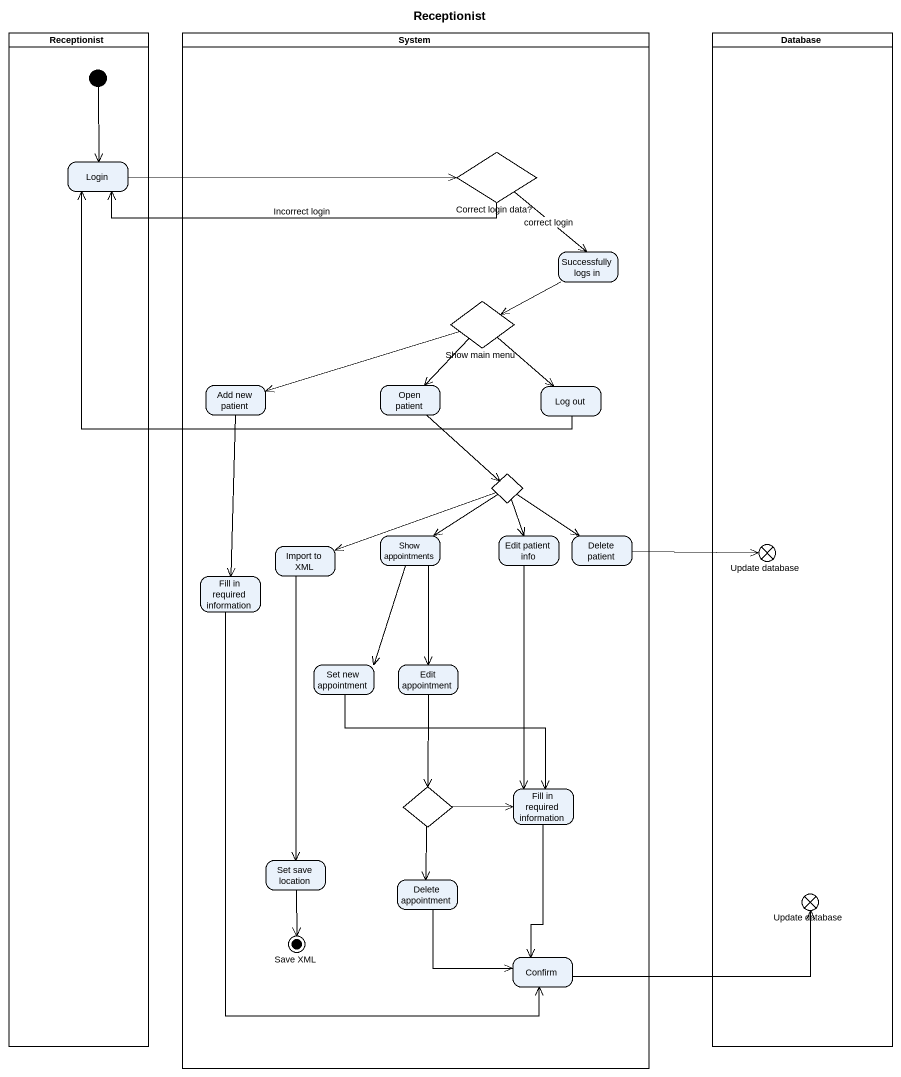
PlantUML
@startuml
title Receptionist
hide empty description
state Receptionist <<partition>> {
  state Login
  [*] --> Login
}
state System <<partition>> {
  state "Correct login data?" as Correct_login_data <<choice>>
  state "Successfully logs in" as Successfully_logs_in
  state "Show main menu" as Show_main_menu <<choice>>
  state "Add new patient" as Add_new_patient
  state "Open patient" as Open_patient
  state "Log out" as Log_out
  state choice1 <<choice>>
  state "Import to XML" as Import_to_XML
  state "Show appointments" as Show_appointments
  state "Edit patient info" as Edit_patient_info
  state "Delete patient" as Delete_patient
  state "Fill in required information" as Fill_in_required_information
  state "Set new appointment" as Set_new_appointment
  state "Edit appointment" as Edit_appointment
  state choice2 <<choice>>
  state "Fill in required information" as Fill_in_required_information_2
  state "Set save location" as Set_save_location
  state "Delete appointment" as Delete_appointment
  state "Save XML" as Save_XML <<end>>
  state Confirm
}
state "Database" as Database_ <<partition>> {
  state "Update database" as Update_database <<end>>
  state "Update database" as Update_database_2 <<end>>
}
Login -right-> Correct_login_data
Correct_login_data -left-> Login : Incorrect login
Correct_login_data --> Successfully_logs_in : correct login
Successfully_logs_in -left-> Show_main_menu
Show_main_menu -left-> Add_new_patient
Show_main_menu --> Open_patient
Show_main_menu --> Log_out
Add_new_patient --> Fill_in_required_information
Open_patient --> choice1
Log_out -left-> Login
choice1 -left-> Import_to_XML
choice1 --> Show_appointments
choice1 --> Edit_patient_info
choice1 --> Delete_patient
Import_to_XML --> Set_save_location
Show_appointments --> Set_new_appointment
Show_appointments --> Edit_appointment
Edit_patient_info --> Fill_in_required_information_2
Delete_patient -right-> Update_database
Fill_in_required_information --> Confirm
Set_new_appointment --> Fill_in_required_information_2
Edit_appointment --> choice2
choice2 -right-> Fill_in_required_information_2
choice2 --> Delete_appointment
Fill_in_required_information_2 --> Confirm
Set_save_location --> Save_XML
Delete_appointment --> Confirm
Confirm -right-> Update_database_2
@enduml
